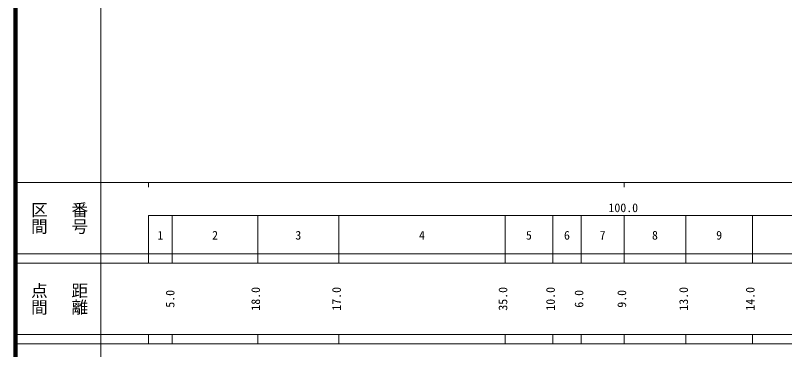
# Model space of a CAD drawing. Units: millimetres, scale not verified. Extents: x 7750 to 680000, y -40250 to 380000.
# Drawn here: x 40000 to 201775, y 169809 to 240146 of the extents above; entities that cross this region are included whole.
import ezdxf
from ezdxf.enums import TextEntityAlignment as Align

# ---------------------------------------------------------------- set-up
doc = ezdxf.new("R2010")
doc.units = ezdxf.units.MM
doc.header["$LTSCALE"] = 1000
doc.layers.add('M-TTL', color=2, linetype='Continuous', lineweight=140)
doc.layers.add('M-TTL-BAND', color=7, linetype='Continuous', lineweight=13)
doc.styles.add('@ＭＳ ゴシック', font='')
doc.styles.add('ＭＳ ゴシック', font='')
doc.styles.get('@ＭＳ ゴシック').set_extended_font_data('@MS Gothic')
doc.styles.get('ＭＳ ゴシック').set_extended_font_data('MS Gothic')

msp = doc.modelspace()

# ---------------------------------------------------------------- linework, layer by layer
at = {"layer": 'M-TTL'}
msp.add_line((40000, 380000), (40000, 20000), dxfattribs=at)
at = {"layer": 'M-TTL-BAND'}
for p, q in [((58000, 370000), (58000, 20000)), ((40000, 205000), (579000, 205000)), ((68000, 205000), (68000, 204000)), ((168000, 205000), (168000, 204000)), ((68000, 198000), (579000, 198000)), ((68000, 198000), (68000, 188000)), ((73000, 188000), (73000, 198000)), ((91000, 188000), (91000, 198000)), ((108000, 188000), (108000, 198000)), ((143000, 188000), (143000, 198000)), ((153000, 188000), (153000, 198000)), ((159000, 188000), (159000, 198000)), ((168000, 188000), (168000, 198000)), ((181000, 188000), (181000, 198000)), ((195000, 188000), (195000, 198000)), ((40000, 190000), (579000, 190000)), ((40000, 188000), (579000, 188000)), ((40000, 173000), (579000, 173000)), ((68000, 171000), (68000, 173000)), ((73000, 171000), (73000, 173000)), ((91000, 171000), (91000, 173000)), ((108000, 171000), (108000, 173000)), ((143000, 171000), (143000, 173000)), ((153000, 171000), (153000, 173000)), ((159000, 171000), (159000, 173000)), ((168000, 171000), (168000, 173000)), ((181000, 171000), (181000, 173000)), ((195000, 171000), (195000, 173000)), ((40000, 171000), (579000, 171000))]:
    msp.add_line(p, q, dxfattribs=at)

# ---------------------------------------------------------------- texts
at = {"layer": 'M-TTL-BAND', "style": '@ＭＳ ゴシック'}
for s, p in [('区間', (45000, 197500)), ('番号', (53500, 197500)), ('点間', (45000, 180500)), ('距離', (53500, 180500))]:
    msp.add_text(s, height=2566, rotation=270, dxfattribs=at).set_placement(p, align=Align.MIDDLE_CENTER)
at = {"layer": 'M-TTL-BAND', "style": 'ＭＳ ゴシック'}
for s, p in [('100.0', (167844, 198195)), ('1', (70500, 192405)), ('2', (82000, 192405)), ('3', (99500, 192405)), ('4', (125500, 192405)), ('5', (148000, 192405)), ('6', (156000, 192405)), ('7', (163500, 192405)), ('8', (174500, 192405)), ('9', (188000, 192405))]:
    msp.add_text(s, height=1833, dxfattribs=at).set_placement(p, align=Align.BOTTOM_CENTER)
for s, p in [('18.0', (92000, 180500)), ('17.0', (109000, 180500)), ('35.0', (144000, 180500)), ('10.0', (154000, 180500)), ('13.0', (182000, 180500)), ('14.0', (196000, 180500)), ('5.0', (74000, 180500)), ('6.0', (160000, 180500)), ('9.0', (169000, 180500))]:
    msp.add_text(s, height=1833, rotation=90, dxfattribs=at).set_placement(p, align=Align.BOTTOM_CENTER)

doc.saveas('drawing.dxf')
